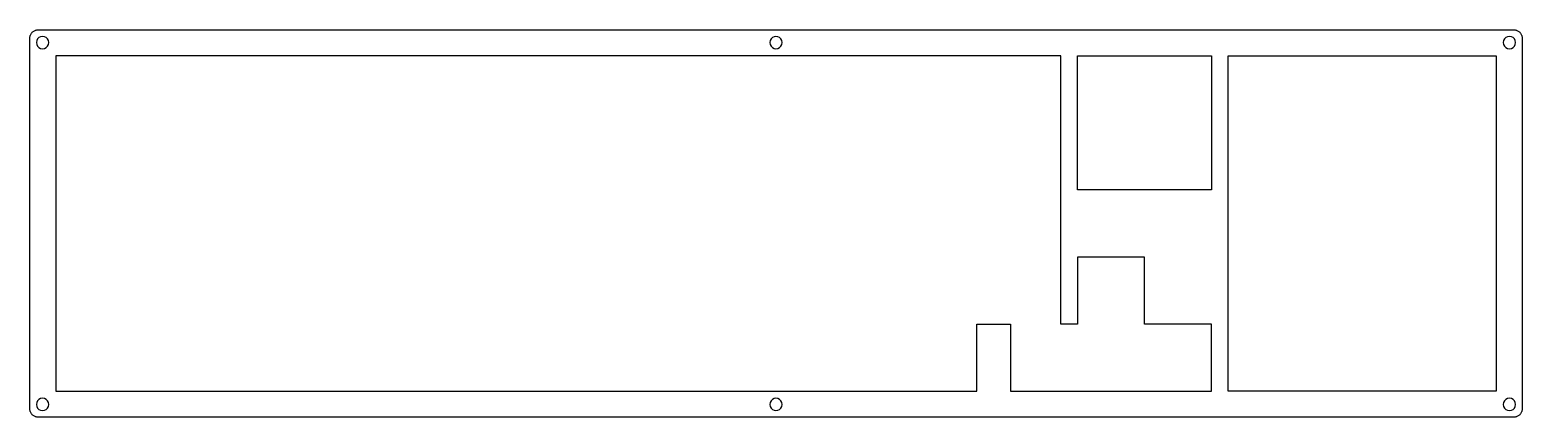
# Model space of a CAD drawing. Extents: x 0 to 423, y 0 to 110.
import ezdxf

# ---------------------------------------------------------------- set-up
doc = ezdxf.new("R2010")
doc.units = 0
doc.layers.get('0').update_dxf_attribs({"linetype": 'CONTINUOUS'})

msp = doc.modelspace()

# ---------------------------------------------------------------- linework, layer by layer
at = {"color": 5}
for p, q in [((0.093707, 2.44878), (0.095085, 107.5)), ((0.095085, 107.5), (0.101975, 107.685)), ((0.101975, 107.685), (0.124024, 107.871)), ((0.124024, 107.871), (0.159852, 108.055)), ((0.159852, 108.055), (0.21084, 108.233)), ((0.21084, 108.233), (0.27423, 108.408)), ((0.27423, 108.408), (0.352778, 108.578)), ((0.352778, 108.578), (0.443727, 108.74)), ((0.443727, 108.74), (0.547081, 108.895)), ((0.547081, 108.895), (0.664214, 109.041)), ((0.664214, 109.041), (0.789615, 109.179)), ((0.789615, 109.179), (0.927421, 109.305)), ((0.927421, 109.305), (1.07349, 109.422)), ((1.07349, 109.422), (1.22921, 109.525)), ((1.22921, 109.525), (1.39044, 109.616)), ((1.39044, 109.616), (1.56132, 109.694)), ((1.56132, 109.694), (1.73633, 109.758)), ((1.73633, 109.758), (1.91409, 109.809)), ((1.91409, 109.809), (2.09737, 109.845)), ((2.02985, 106.816), (1.94441, 106.276)), ((1.94441, 106.276), (2.02985, 105.734)), ((2.27928, 107.304), (2.02985, 106.816)), ((2.09737, 109.845), (2.28341, 109.867)), ((2.66513, 107.69), (2.27928, 107.304)), ((2.28341, 109.867), (2.46944, 109.875)), ((2.46944, 109.875), (421.019, 109.874)), ((3.15295, 107.939), (2.66513, 107.69)), ((3.69316, 108.024), (3.15295, 107.939)), ((4.23471, 107.939), (3.69316, 108.024)), ((4.72253, 107.69), (4.23471, 107.939)), ((5.10977, 107.304), (4.72253, 107.69)), ((5.35919, 106.816), (5.10977, 107.304)), ((5.44326, 106.276), (5.35919, 106.816)), ((5.35919, 105.734), (5.44326, 106.276)), ((210.081, 106.816), (209.995, 106.274)), ((209.995, 106.274), (210.081, 105.734)), ((210.329, 107.304), (210.081, 106.816)), ((210.716, 107.69), (210.329, 107.304)), ((211.204, 107.939), (210.716, 107.69)), ((211.745, 108.024), (211.204, 107.939)), ((212.285, 107.939), (211.745, 108.024)), ((212.773, 107.69), (212.285, 107.939)), ((213.16, 107.304), (212.773, 107.69)), ((213.409, 106.816), (213.16, 107.304)), ((213.495, 106.274), (213.409, 106.816)), ((213.409, 105.734), (213.495, 106.274)), ((418.13, 106.816), (418.045, 106.274)), ((418.045, 106.274), (418.13, 105.734)), ((418.38, 107.304), (418.13, 106.816)), ((418.765, 107.69), (418.38, 107.304)), ((419.255, 107.939), (418.765, 107.69)), ((419.795, 108.024), (419.255, 107.939)), ((420.335, 107.939), (419.795, 108.024)), ((420.825, 107.69), (420.335, 107.939)), ((421.21, 107.304), (420.825, 107.69)), ((421.019, 109.874), (421.206, 109.867)), ((421.206, 109.867), (421.393, 109.845)), ((421.46, 106.816), (421.21, 107.304)), ((421.393, 109.845), (421.577, 109.809)), ((421.545, 106.274), (421.46, 106.816)), ((421.46, 105.734), (421.545, 106.274)), ((421.577, 109.809), (421.753, 109.758)), ((421.753, 109.758), (421.929, 109.694)), ((421.929, 109.694), (422.099, 109.616)), ((422.099, 109.616), (422.261, 109.525)), ((422.261, 109.525), (422.416, 109.422)), ((422.416, 109.422), (422.564, 109.305)), ((422.564, 109.305), (422.698, 109.179)), ((422.698, 109.179), (422.825, 109.041)), ((422.825, 109.041), (422.942, 108.895)), ((422.942, 108.895), (423.044, 108.74)), ((423.044, 108.74), (423.136, 108.578)), ((423.136, 108.578), (423.213, 108.408)), ((423.213, 108.408), (423.277, 108.233)), ((423.277, 108.233), (423.33, 108.055)), ((423.33, 108.055), (423.365, 107.871)), ((423.365, 107.871), (423.386, 107.685)), ((423.386, 107.685), (423.397, 107.5)), ((423.397, 107.5), (423.397, 2.4474)), ((2.02985, 105.734), (2.27928, 105.246)), ((2.27928, 105.246), (2.66513, 104.859)), ((2.66513, 104.859), (3.15295, 104.61)), ((3.15295, 104.61), (3.69316, 104.526)), ((3.69316, 104.526), (4.23471, 104.61)), ((4.23471, 104.61), (4.72253, 104.859)), ((4.72253, 104.859), (5.10977, 105.246)), ((5.10977, 105.246), (5.35919, 105.734)), ((7.49378, 102.475), (7.49378, 64.4758)), ((292.494, 102.475), (7.49378, 102.475)), ((210.081, 105.734), (210.329, 105.246)), ((210.329, 105.246), (210.716, 104.859)), ((210.716, 104.859), (211.204, 104.61)), ((211.204, 104.61), (211.745, 104.524)), ((211.745, 104.524), (212.285, 104.61)), ((212.285, 104.61), (212.773, 104.859)), ((212.773, 104.859), (213.16, 105.246)), ((213.16, 105.246), (213.409, 105.734)), ((292.494, 26.4749), (292.494, 102.475)), ((297.244, 102.475), (335.245, 102.475)), ((297.244, 64.4744), (297.244, 102.475)), ((335.245, 102.475), (335.245, 64.4744)), ((339.994, 102.475), (415.996, 102.475)), ((339.994, 7.4731), (339.994, 102.475)), ((415.996, 102.475), (415.996, 7.4731)), ((418.13, 105.734), (418.38, 105.246)), ((418.38, 105.246), (418.765, 104.859)), ((418.765, 104.859), (419.255, 104.61)), ((419.255, 104.61), (419.795, 104.524)), ((419.795, 104.524), (420.335, 104.61)), ((420.335, 104.61), (420.825, 104.859)), ((420.825, 104.859), (421.21, 105.246)), ((421.21, 105.246), (421.46, 105.734)), ((7.49378, 64.4758), (7.4924, 64.4758)), ((7.4924, 64.4758), (7.4924, 45.4723)), ((335.245, 64.4744), (297.244, 64.4744)), ((7.4924, 45.4723), (7.49378, 45.4723)), ((7.49378, 45.4723), (7.49378, 7.4731)), ((316.244, 45.4752), (297.244, 45.4752)), ((297.244, 45.4752), (297.244, 26.4749)), ((316.244, 26.4749), (316.244, 45.4752)), ((268.745, 7.4731), (268.745, 26.4735)), ((268.745, 26.4735), (278.244, 26.4735)), ((278.244, 26.4735), (278.244, 7.4731)), ((297.244, 26.4749), (292.494, 26.4749)), ((335.245, 26.4749), (316.244, 26.4749)), ((335.245, 7.4731), (335.245, 26.4749)), ((2.27928, 4.70186), (2.02985, 4.21404)), ((2.66513, 5.0891), (2.27928, 4.70186)), ((3.15295, 5.33852), (2.66513, 5.0891)), ((3.69316, 5.42258), (3.15295, 5.33852)), ((4.23471, 5.33852), (3.69316, 5.42258)), ((4.72253, 5.0891), (4.23471, 5.33852)), ((5.10977, 4.70186), (4.72253, 5.0891)), ((5.35919, 4.21404), (5.10977, 4.70186)), ((7.49378, 7.4731), (268.745, 7.4731)), ((210.329, 4.70186), (210.081, 4.21404)), ((210.716, 5.0891), (210.329, 4.70186)), ((211.204, 5.33852), (210.716, 5.0891)), ((211.745, 5.42258), (211.204, 5.33852)), ((212.285, 5.33852), (211.745, 5.42258)), ((212.773, 5.0891), (212.285, 5.33852)), ((213.16, 4.70186), (212.773, 5.0891)), ((213.409, 4.21404), (213.16, 4.70186)), ((278.244, 7.4731), (335.245, 7.4731)), ((415.996, 7.4731), (339.994, 7.4731)), ((418.38, 4.70186), (418.13, 4.21404)), ((418.765, 5.0891), (418.38, 4.70186)), ((419.255, 5.33852), (418.765, 5.0891)), ((419.795, 5.42258), (419.255, 5.33852)), ((420.335, 5.33852), (419.795, 5.42258)), ((420.825, 5.0891), (420.335, 5.33852)), ((421.21, 4.70186), (420.825, 5.0891)), ((421.46, 4.21404), (421.21, 4.70186)), ((0.101975, 2.26274), (0.093707, 2.44878)), ((0.124024, 2.0767), (0.101975, 2.26274)), ((0.159852, 1.89343), (0.124024, 2.0767)), ((0.21084, 1.71566), (0.159852, 1.89343)), ((0.27423, 1.54065), (0.21084, 1.71566)), ((0.352778, 1.36977), (0.27423, 1.54065)), ((0.443727, 1.20854), (0.352778, 1.36977)), ((0.547081, 1.05282), (0.443727, 1.20854)), ((0.664214, 0.906748), (0.547081, 1.05282)), ((0.789615, 0.768946), (0.664214, 0.906748)), ((0.927421, 0.643544), (0.789615, 0.768946)), ((1.07349, 0.526411), (0.927421, 0.643544)), ((1.22921, 0.423058), (1.07349, 0.526411)), ((1.39044, 0.332107), (1.22921, 0.423058)), ((1.56132, 0.253559), (1.39044, 0.332107)), ((1.73633, 0.190169), (1.56132, 0.253559)), ((1.91409, 0.139182), (1.73633, 0.190169)), ((2.09737, 0.103353), (1.91409, 0.139182)), ((2.02985, 4.21404), (1.94441, 3.67249)), ((1.94441, 3.67249), (2.02985, 3.13366)), ((2.02985, 3.13366), (2.27928, 2.64445)), ((2.28341, 0.081304), (2.09737, 0.103353)), ((2.27928, 2.64445), (2.66513, 2.2586)), ((2.46944, 0.073036), (2.28341, 0.081304)), ((421.019, 0.073036), (2.46944, 0.073036)), ((2.66513, 2.2586), (3.15295, 2.00918)), ((3.15295, 2.00918), (3.69316, 1.92374)), ((3.69316, 1.92374), (4.23471, 2.00918)), ((4.23471, 2.00918), (4.72253, 2.2586)), ((4.72253, 2.2586), (5.10977, 2.64445)), ((5.10977, 2.64445), (5.35919, 3.13366)), ((5.44326, 3.67249), (5.35919, 4.21404)), ((5.35919, 3.13366), (5.44326, 3.67249)), ((210.081, 4.21404), (209.995, 3.67249)), ((209.995, 3.67249), (210.081, 3.13366)), ((210.081, 3.13366), (210.329, 2.64445)), ((210.329, 2.64445), (210.716, 2.2586)), ((210.716, 2.2586), (211.204, 2.00918)), ((211.204, 2.00918), (211.745, 1.92374)), ((211.745, 1.92374), (212.285, 2.00918)), ((212.285, 2.00918), (212.773, 2.2586)), ((212.773, 2.2586), (213.16, 2.64445)), ((213.16, 2.64445), (213.409, 3.13366)), ((213.495, 3.67249), (213.409, 4.21404)), ((213.409, 3.13366), (213.495, 3.67249)), ((418.13, 4.21404), (418.045, 3.67249)), ((418.045, 3.67249), (418.13, 3.13366)), ((418.13, 3.13366), (418.38, 2.64445)), ((418.38, 2.64445), (418.765, 2.2586)), ((418.765, 2.2586), (419.255, 2.00918)), ((419.255, 2.00918), (419.795, 1.92374)), ((419.795, 1.92374), (420.335, 2.00918)), ((420.335, 2.00918), (420.825, 2.2586)), ((420.825, 2.2586), (421.21, 2.64445)), ((421.206, 0.081304), (421.019, 0.073036)), ((421.393, 0.103353), (421.206, 0.081304)), ((421.21, 2.64445), (421.46, 3.13366)), ((421.577, 0.139182), (421.393, 0.103353)), ((421.545, 3.67249), (421.46, 4.21404)), ((421.46, 3.13366), (421.545, 3.67249)), ((421.753, 0.190169), (421.577, 0.139182)), ((421.929, 0.253559), (421.753, 0.190169)), ((422.099, 0.332107), (421.929, 0.253559)), ((422.261, 0.423058), (422.099, 0.332107)), ((422.416, 0.526411), (422.261, 0.423058)), ((422.564, 0.643544), (422.416, 0.526411)), ((422.698, 0.768946), (422.564, 0.643544)), ((422.825, 0.906748), (422.698, 0.768946)), ((422.942, 1.05282), (422.825, 0.906748)), ((423.044, 1.20854), (422.942, 1.05282)), ((423.136, 1.36977), (423.044, 1.20854)), ((423.213, 1.54065), (423.136, 1.36977)), ((423.277, 1.71566), (423.213, 1.54065)), ((423.33, 1.89343), (423.277, 1.71566)), ((423.365, 2.0767), (423.33, 1.89343)), ((423.386, 2.26274), (423.365, 2.0767)), ((423.397, 2.4474), (423.386, 2.26274))]:
    msp.add_line(p, q, dxfattribs=at)

doc.saveas('drawing.dxf')
